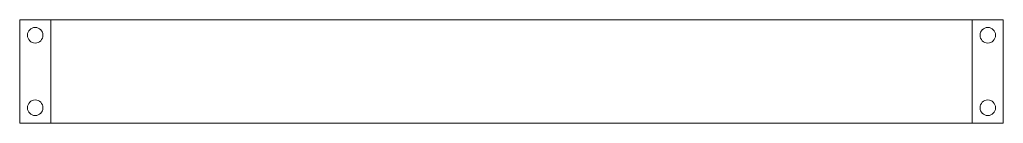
# Model space of a CAD drawing. Header units: millimetres. Extents: x -95 to 95, y -10 to 10.
import ezdxf

# ---------------------------------------------------------------- set-up
doc = ezdxf.new("R2010")
doc.units = ezdxf.units.MM

msp = doc.modelspace()

# ---------------------------------------------------------------- linework, layer by layer
at = {"color": 7, "linetype": 'Continuous', "lineweight": 15}
for p, q in [((95, 10), (-95, 10)), ((-95, 10), (-95, -10)), ((-89, -10), (-89, 10)), ((89, 10), (89, -10)), ((95, -10), (95, 10)), ((-95, -10), (95, -10))]:
    msp.add_line(p, q, dxfattribs=at)
for centre in [(-92, 7), (92, 7), (-92, -7), (92, -7)]:
    msp.add_circle(centre, 1.5, dxfattribs=at)

doc.saveas('drawing.dxf')
